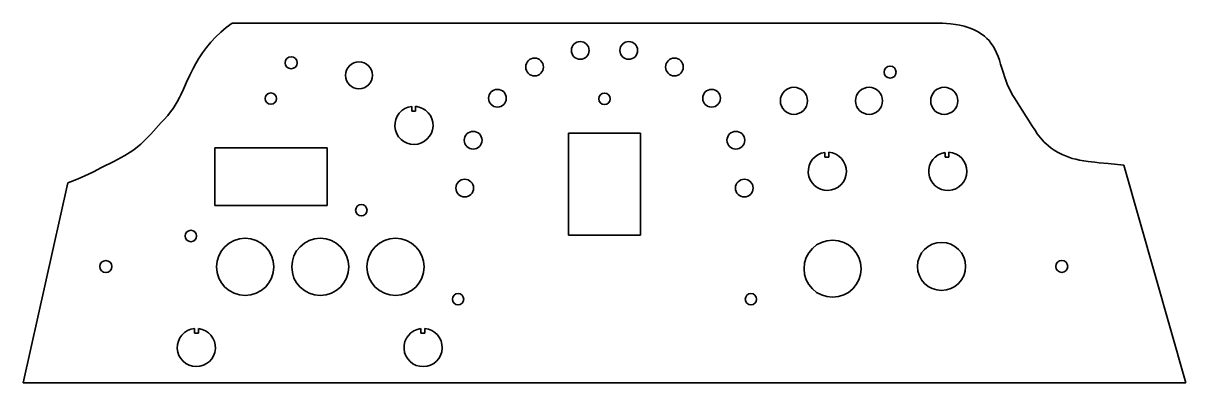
# Model space of a CAD drawing. Extents: x 401 to 788, y 361 to 480.
import ezdxf

# ---------------------------------------------------------------- set-up
doc = ezdxf.new("R2010")
doc.units = 0

msp = doc.modelspace()

# ---------------------------------------------------------------- linework, layer by layer
at = {"color": 7, "lineweight": 35}
for p, q in [((470.661499, 480.29126), (706.974243, 480.29126)), ((582.5, 443.756866), (582.5, 409.756866)), ((582.5, 443.756866), (606.5, 443.756866)), ((606.5, 409.756866), (606.5, 443.756866)), ((464.901672, 438.887421), (502.20166, 438.887421)), ((787.839905, 360.707733), (767.196106, 433.129578)), ((401.160095, 360.707733), (415.937378, 427.153168)), ((502.20166, 419.687408), (464.901672, 419.687408)), ((606.5, 409.756866), (582.5, 409.756866)), ((401.160095, 360.707733), (787.839905, 360.707733))]:
    msp.add_line(p, q, dxfattribs=at)
at = {"color": 7, "lineweight": 35, "ltscale": 0.039006}
for p, q in [((530.36554, 452.634125), (530.36554, 451.073883)), ((533.408264, 378.724854), (533.408264, 377.164612))]:
    msp.add_line(p, q, dxfattribs=at)
at = {"color": 7, "lineweight": 35, "ltscale": 0.039532}
for p, q in [((531.665588, 451.073883), (531.665588, 452.655151)), ((534.708313, 377.164612), (534.708313, 378.74588))]:
    msp.add_line(p, q, dxfattribs=at)
at = {"color": 7, "lineweight": 35, "ltscale": 0.032501}
for p, q in [((530.36554, 451.073883), (531.665588, 451.073883)), ((533.408264, 377.164612), (534.708313, 377.164612))]:
    msp.add_line(p, q, dxfattribs=at)
at = {"color": 7, "lineweight": 35, "ltscale": 0.48}
for p, q in [((464.901672, 438.887421), (464.901672, 419.687408)), ((502.20166, 419.687408), (502.20166, 438.887421))]:
    msp.add_line(p, q, dxfattribs=at)
at = {"color": 7, "lineweight": 35, "ltscale": 0.038904}
msp.add_line((667.828735, 437.327911), (667.828735, 435.771759), dxfattribs=at)
at = {"color": 7, "lineweight": 35, "ltscale": 0.039602}
msp.add_line((669.128723, 435.771759), (669.128723, 437.355835), dxfattribs=at)
at = {"color": 7, "lineweight": 35, "ltscale": 0.03838}
msp.add_line((707.763489, 437.306976), (707.763489, 435.771759), dxfattribs=at)
at = {"color": 7, "lineweight": 35, "ltscale": 0.039866}
msp.add_line((709.063477, 435.771759), (709.063477, 437.366394), dxfattribs=at)
at = {"color": 7, "lineweight": 35, "ltscale": 0.0325}
for p, q in [((667.828735, 435.771759), (669.128723, 435.771759)), ((707.763489, 435.771759), (709.063477, 435.771759))]:
    msp.add_line(p, q, dxfattribs=at)
at = {"color": 7, "lineweight": 35, "ltscale": 0.039405}
msp.add_line((458.13324, 378.740814), (458.13324, 377.164612), dxfattribs=at)
at = {"color": 7, "lineweight": 35, "ltscale": 0.032499}
msp.add_line((458.13324, 377.164612), (459.433197, 377.164612), dxfattribs=at)
at = {"color": 7, "lineweight": 35, "ltscale": 0.039166}
msp.add_line((459.433197, 377.164612), (459.433197, 378.731262), dxfattribs=at)
at = {"color": 7, "lineweight": 35}
for points in [[(415.937378, 427.153168), (417.779236, 427.873932), (419.596497, 428.632904), (421.390381, 429.428925), (424.513092, 430.914368), (427.200684, 432.258789), (431.248657, 434.31366), (433.7099, 435.603973), (434.920166, 436.280396), (436.685181, 437.360657), (437.955292, 438.237396), (439.171722, 439.179413), (440.261597, 440.120361), (441.310547, 441.112061), (442.663818, 442.493378), (443.550079, 443.437408), (447.089478, 447.247803), (447.966492, 448.203766), (449.243591, 449.660553), (450.152954, 450.785187), (451.007385, 451.947998), (451.733063, 453.045837), (452.408386, 454.179565), (453.138641, 455.540527), (453.597778, 456.467224), (454.470917, 458.35083), (455.503296, 460.672791), (456.551392, 462.977325), (457.657349, 465.235443), (458.542908, 466.887115), (459.486572, 468.497009), (460.737183, 470.415344), (462.095093, 472.26004), (463.567078, 474.027618), (465.157532, 475.715637), (466.869324, 477.322693), (468.703766, 478.847992), (470.661499, 480.29126)], [(767.196106, 433.129578), (761.999939, 433.644348), (759.063965, 433.897461), (757.595276, 434.035583), (755.392456, 434.287842), (753.930359, 434.503113), (752.474731, 434.770233), (751.284058, 435.03717), (750.104858, 435.3526), (748.393555, 435.917145), (746.729736, 436.610687), (745.128418, 437.440857), (744.091064, 438.079193), (743.09375, 438.779205), (742.140625, 439.538269), (741.456787, 440.144012), (740.800598, 440.778778), (739.572266, 442.126007), (738.45105, 443.558594), (737.812744, 444.464447), (736.610474, 446.321533), (735.513611, 448.105713), (732.67572, 452.550323), (731.514587, 454.326752), (730.949951, 455.224304), (730.141541, 456.59201), (729.396118, 457.993683), (728.920898, 458.992004), (728.482544, 460.009064), (727.978516, 461.31723), (727.66925, 462.201416), (727.097961, 463.987518), (726.271667, 466.713745), (725.838806, 468.049591), (725.406677, 469.250702), (724.929199, 470.414856), (724.447388, 471.432434), (723.911133, 472.408875), (723.499268, 473.066498), (723.055298, 473.700562), (722.4104, 474.507294), (721.701233, 475.267639), (720.924683, 475.979462), (719.82251, 476.820587), (718.599182, 477.57547), (717.250854, 478.24176), (715.774841, 478.817688), (714.168945, 479.301971), (712.730652, 479.634918), (711.200806, 479.903351), (709.579102, 480.107086), (708.302551, 480.217407), (706.974243, 480.29126)]]:
    msp.add_lwpolyline(points, dxfattribs=at)
for centre, radius in [((586.425354, 471.256439), 2.95), ((602.574646, 471.256439), 2.95), ((490.284027, 467.143311), 2), ((571.25, 465.733063), 2.95), ((617.75, 465.733063), 2.95), ((512.838745, 462.973358), 4.5), ((689.499146, 464.041534), 2), ((483.531677, 455.227417), 1.9), ((558.878967, 455.352509), 2.95), ((594.5, 455.156891), 1.9), ((630.121094, 455.352509), 2.95), ((657.503479, 454.484833), 4.5), ((682.503479, 454.484833), 4.5), ((707.503479, 454.484833), 4.5), ((550.804321, 441.366821), 2.95), ((638.19574, 441.366821), 2.95), ((548, 425.462891), 2.95), ((641, 425.462891), 2.95), ((513.621704, 418.087402), 1.9), ((456.931671, 409.527405), 1.9), ((474.971924, 399.247742), 9.5), ((499.971924, 399.247742), 9.5), ((524.971924, 399.247742), 9.5), ((670.36908, 398.655701), 9.5), ((706.602844, 399.40744), 8), ((428.635376, 399.355377), 2), ((746.602844, 399.414917), 2), ((545.790039, 388.486877), 1.9), ((643.210022, 388.486877), 1.9)]:
    msp.add_circle(centre, radius, dxfattribs=at)
for centre, start, end in [((531.117798, 446.328827), 96.803171, 85.051203), ((668.61438, 431.026703), 97.107415, 85.354272), ((708.702026, 431.026703), 98.499428, 86.736682), ((458.736877, 372.419556), 95.45479, 83.704364), ((534.160522, 372.419556), 96.803171, 85.051203)]:
    msp.add_arc(centre, 6.35, start, end, dxfattribs=at)

doc.saveas('drawing.dxf')
